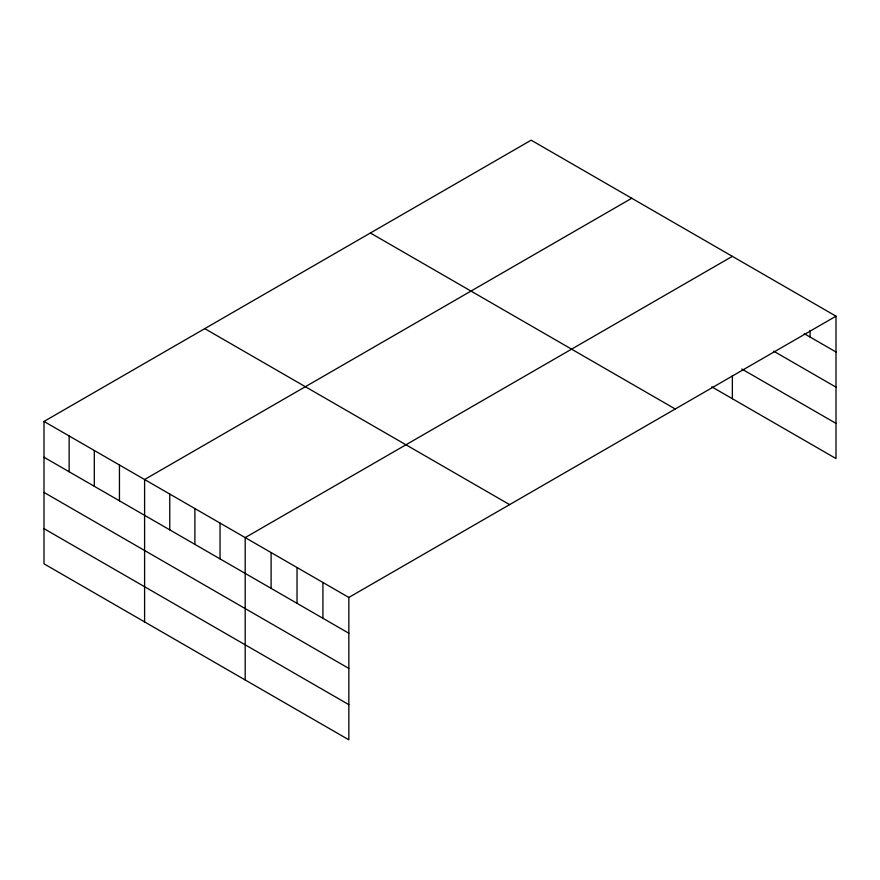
<?xml version="1.0" encoding="UTF-8"?>
<svg xmlns="http://www.w3.org/2000/svg" width="880" height="880" viewBox="0 0 880 880"><rect width="100%" height="100%" fill="white"/><g stroke="black" fill="none" stroke-linecap="round" stroke-linejoin="round"><path stroke-width="1.32" d="M836 316.184L348.843 597.443L348.843 739.816L44 563.816L44 421.443L531.157 140.184L836 316.184L836 458.557L711.777 386.837M631.752 198.264L144.595 479.523L144.595 621.896M732.358 256.344L245.19 537.603L245.19 679.976M804.199 333.63L836 351.989M773.575 351.12L836 387.156M741.774 368.995L836 423.39M370.392 233.002L675.235 408.991M204.765 328.625L509.608 504.625M44 421.443L348.843 597.443M44 457.248L348.843 633.248M44 492.415L348.843 668.415M44 528.649L348.843 704.649M810.084 330.396L810.084 337.029M732.358 375.727L732.358 398.717M322.927 582.483L322.927 618.288M297.022 567.523L297.022 603.328M271.106 552.563L271.106 588.368M220.044 523.083L220.044 558.888M194.898 508.563L194.898 544.368M169.752 494.043L169.752 529.848M119.449 465.003L119.449 500.808M94.303 450.483L94.303 486.288M69.146 435.963L69.146 471.768"/></g></svg>
